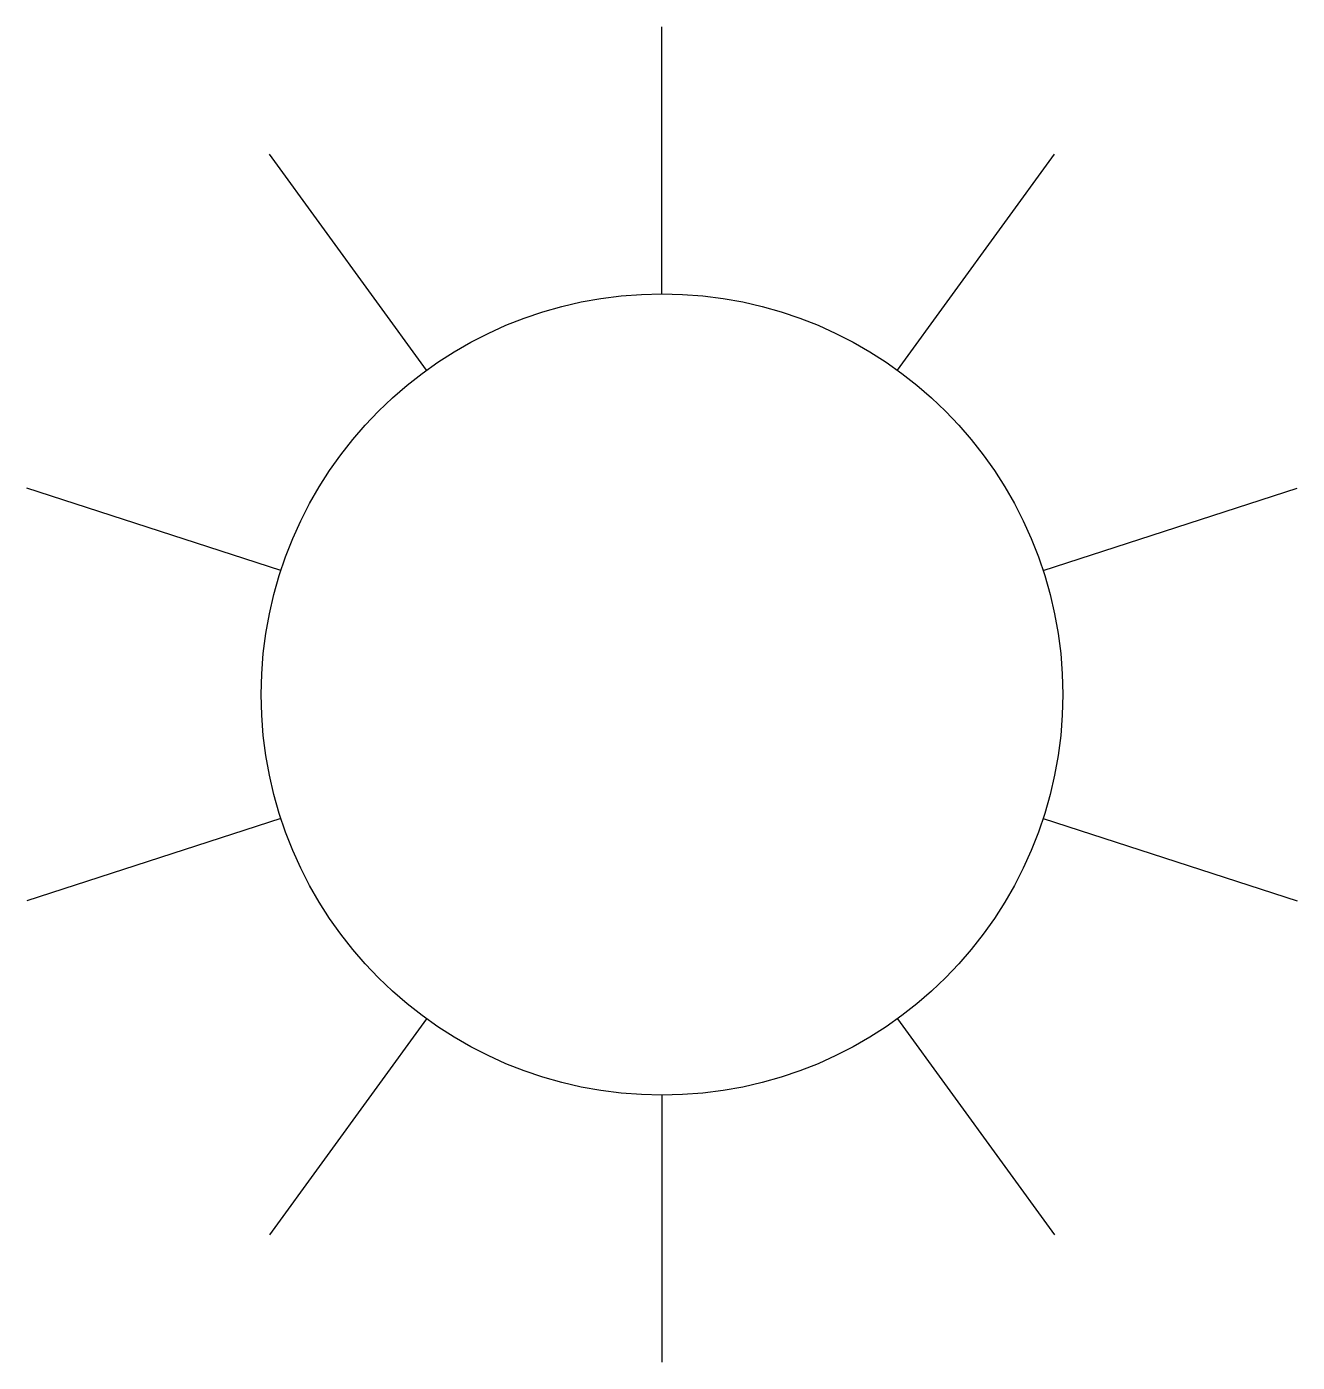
# Model space of a CAD drawing. Header units: inches. Extents: x -1.19 to 1.19, y -1.25 to 1.25.
import ezdxf

# ---------------------------------------------------------------- set-up
doc = ezdxf.new("R2010")
doc.units = ezdxf.units.IN
doc.header["$MEASUREMENT"] = 0

# ---------------------------------------------------------------- blocks, each defined once
blk = doc.blocks.new('Light')
at = {"color": 255}
for p, q in [((0, 0.75), (0, 1.25)), ((-0.4408, 0.6068), (-0.7347, 1.0113)), ((0.4408, 0.6068), (0.7347, 1.0113)), ((-0.7133, 0.2318), (-1.1888, 0.3863)), ((0.7133, 0.2318), (1.1888, 0.3863)), ((-0.7133, -0.2318), (-1.1888, -0.3863)), ((0.7133, -0.2318), (1.1888, -0.3863)), ((-0.4408, -0.6068), (-0.7347, -1.0113)), ((0.4408, -0.6068), (0.7347, -1.0113)), ((0, -0.75), (0, -1.25))]:
    blk.add_line(p, q, dxfattribs=at)
blk.add_circle((0, 0), 0.75, dxfattribs=at)

msp = doc.modelspace()

# ---------------------------------------------------------------- block references
at = {"color": 255}
msp.add_blockref('Light', (0, 0), dxfattribs=at)

doc.saveas('drawing.dxf')
